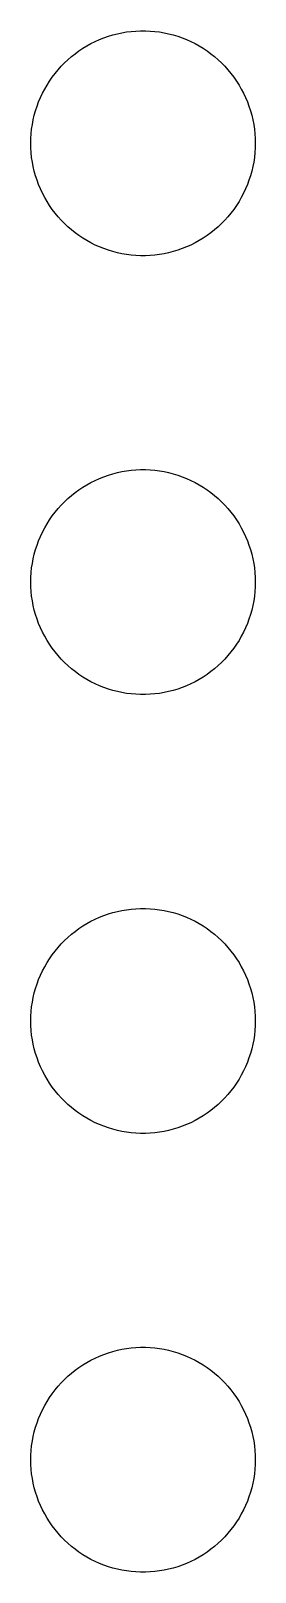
# Model space of a CAD drawing. Header units: metres. Extents: x -207 to 207, y -113 to 113.
# Drawn here: x -166.05 to -161.95, y -2.05 to 26.05 of the extents above; entities that cross this region are included whole.
import ezdxf

# ---------------------------------------------------------------- set-up
doc = ezdxf.new("R2010")
doc.units = ezdxf.units.M

msp = doc.modelspace()

# ---------------------------------------------------------------- linework, layer by layer
for p, q in [((-164.95, 25.8166), (-164.873, 25.8546)), ((-164.873, 25.8546), (-164.794, 25.8895)), ((-164.794, 25.8895), (-164.714, 25.9213)), ((-164.714, 25.9213), (-164.633, 25.9496)), ((-164.633, 25.9496), (-164.551, 25.9744)), ((-164.551, 25.9744), (-164.468, 25.9957)), ((-164.468, 25.9957), (-164.384, 26.0135)), ((-164.384, 26.0135), (-164.299, 26.0279)), ((-164.299, 26.0279), (-164.214, 26.0387)), ((-164.214, 26.0387), (-164.129, 26.0457)), ((-164.129, 26.0457), (-164.043, 26.0492)), ((-164.043, 26.0492), (-163.957, 26.0492)), ((-163.957, 26.0492), (-163.871, 26.0457)), ((-163.871, 26.0457), (-163.786, 26.0387)), ((-163.786, 26.0387), (-163.7, 26.0279)), ((-163.7, 26.0279), (-163.616, 26.0135)), ((-163.616, 26.0135), (-163.532, 25.9957)), ((-163.532, 25.9957), (-163.449, 25.9744)), ((-163.449, 25.9744), (-163.366, 25.9496)), ((-163.366, 25.9496), (-163.285, 25.9213)), ((-163.285, 25.9213), (-163.206, 25.8895)), ((-163.206, 25.8895), (-163.127, 25.8546)), ((-163.127, 25.8546), (-163.05, 25.8166)), ((-165.372, 25.5232), (-165.307, 25.5794)), ((-165.307, 25.5794), (-165.24, 25.6325)), ((-165.24, 25.6325), (-165.17, 25.6833)), ((-165.17, 25.6833), (-165.098, 25.7306)), ((-165.098, 25.7306), (-165.025, 25.7752)), ((-165.025, 25.7752), (-164.95, 25.8166)), ((-163.05, 25.8166), (-162.975, 25.7752)), ((-162.975, 25.7752), (-162.901, 25.7306)), ((-162.901, 25.7306), (-162.83, 25.6833)), ((-162.83, 25.6833), (-162.761, 25.6325)), ((-162.761, 25.6325), (-162.693, 25.5794)), ((-162.693, 25.5794), (-162.628, 25.5232)), ((-165.607, 25.2733), (-165.552, 25.3392)), ((-165.552, 25.3392), (-165.494, 25.4031)), ((-165.494, 25.4031), (-165.434, 25.4643)), ((-165.434, 25.4643), (-165.372, 25.5232)), ((-162.628, 25.5232), (-162.566, 25.4643)), ((-162.566, 25.4643), (-162.506, 25.4031)), ((-162.506, 25.4031), (-162.448, 25.3392)), ((-162.448, 25.3392), (-162.393, 25.2733)), ((-165.796, 24.9872), (-165.753, 25.0616)), ((-165.753, 25.0616), (-165.707, 25.1341)), ((-165.707, 25.1341), (-165.658, 25.2047)), ((-165.658, 25.2047), (-165.607, 25.2733)), ((-162.393, 25.2733), (-162.341, 25.2047)), ((-162.341, 25.2047), (-162.292, 25.1341)), ((-162.292, 25.1341), (-162.246, 25.0616)), ((-162.246, 25.0616), (-162.204, 24.9872)), ((-165.936, 24.6741), (-165.906, 24.7543)), ((-165.906, 24.7543), (-165.873, 24.8338)), ((-165.873, 24.8338), (-165.836, 24.9113)), ((-165.836, 24.9113), (-165.796, 24.9872)), ((-162.204, 24.9872), (-162.164, 24.9113)), ((-162.164, 24.9113), (-162.127, 24.8338)), ((-162.127, 24.8338), (-162.094, 24.7543)), ((-162.094, 24.7543), (-162.064, 24.6741)), ((-166.005, 24.426), (-165.986, 24.5097)), ((-165.986, 24.5097), (-165.962, 24.5923)), ((-165.962, 24.5923), (-165.936, 24.6741)), ((-162.064, 24.6741), (-162.037, 24.5923)), ((-162.037, 24.5923), (-162.014, 24.5097)), ((-162.014, 24.5097), (-161.995, 24.426)), ((-166.048, 24.0857), (-166.043, 24.1714)), ((-166.043, 24.1714), (-166.034, 24.2567)), ((-166.034, 24.2567), (-166.021, 24.3415)), ((-166.021, 24.3415), (-166.005, 24.426)), ((-161.995, 24.426), (-161.978, 24.3415)), ((-161.978, 24.3415), (-161.966, 24.2567)), ((-161.966, 24.2567), (-161.957, 24.1714)), ((-161.957, 24.1714), (-161.952, 24.0857)), ((-166.05, 23.9997), (-166.048, 24.0857)), ((-166.048, 23.914), (-166.05, 23.9997)), ((-166.043, 23.8284), (-166.048, 23.914)), ((-161.952, 23.914), (-161.957, 23.8284)), ((-161.952, 24.0857), (-161.95, 23.9997)), ((-161.95, 23.9997), (-161.952, 23.914)), ((-166.034, 23.7427), (-166.043, 23.8284)), ((-166.021, 23.6579), (-166.034, 23.7427)), ((-166.005, 23.5738), (-166.021, 23.6579)), ((-161.978, 23.6579), (-161.995, 23.5738)), ((-161.966, 23.7427), (-161.978, 23.6579)), ((-161.957, 23.8284), (-161.966, 23.7427)), ((-165.986, 23.49), (-166.005, 23.5738)), ((-165.962, 23.4071), (-165.986, 23.49)), ((-165.936, 23.3257), (-165.962, 23.4071)), ((-165.906, 23.2451), (-165.936, 23.3257)), ((-162.064, 23.3257), (-162.094, 23.2451)), ((-162.037, 23.4071), (-162.064, 23.3257)), ((-162.014, 23.49), (-162.037, 23.4071)), ((-161.995, 23.5738), (-162.014, 23.49)), ((-165.873, 23.166), (-165.906, 23.2451)), ((-165.836, 23.0881), (-165.873, 23.166)), ((-165.796, 23.0122), (-165.836, 23.0881)), ((-162.164, 23.0881), (-162.204, 23.0122)), ((-162.127, 23.166), (-162.164, 23.0881)), ((-162.094, 23.2451), (-162.127, 23.166)), ((-165.753, 22.9377), (-165.796, 23.0122)), ((-165.707, 22.8653), (-165.753, 22.9377)), ((-165.658, 22.7947), (-165.707, 22.8653)), ((-165.607, 22.7265), (-165.658, 22.7947)), ((-162.341, 22.7947), (-162.393, 22.7265)), ((-162.292, 22.8653), (-162.341, 22.7947)), ((-162.246, 22.9377), (-162.292, 22.8653)), ((-162.204, 23.0122), (-162.246, 22.9377)), ((-165.552, 22.6602), (-165.607, 22.7265)), ((-165.494, 22.5963), (-165.552, 22.6602)), ((-165.434, 22.5351), (-165.494, 22.5963)), ((-165.372, 22.4765), (-165.434, 22.5351)), ((-162.566, 22.5351), (-162.628, 22.4765)), ((-162.506, 22.5963), (-162.566, 22.5351)), ((-162.448, 22.6602), (-162.506, 22.5963)), ((-162.393, 22.7265), (-162.448, 22.6602)), ((-165.307, 22.4203), (-165.372, 22.4765)), ((-165.24, 22.3669), (-165.307, 22.4203)), ((-165.17, 22.3165), (-165.24, 22.3669)), ((-165.098, 22.2688), (-165.17, 22.3165)), ((-165.025, 22.2246), (-165.098, 22.2688)), ((-164.95, 22.1831), (-165.025, 22.2246)), ((-162.975, 22.2246), (-163.05, 22.1831)), ((-162.901, 22.2688), (-162.975, 22.2246)), ((-162.83, 22.3165), (-162.901, 22.2688)), ((-162.761, 22.3669), (-162.83, 22.3165)), ((-162.693, 22.4203), (-162.761, 22.3669)), ((-162.628, 22.4765), (-162.693, 22.4203)), ((-164.873, 22.1448), (-164.95, 22.1831)), ((-164.794, 22.1099), (-164.873, 22.1448)), ((-164.714, 22.0785), (-164.794, 22.1099)), ((-164.633, 22.0502), (-164.714, 22.0785)), ((-164.551, 22.0254), (-164.633, 22.0502)), ((-164.468, 22.0041), (-164.551, 22.0254)), ((-164.384, 21.9863), (-164.468, 22.0041)), ((-164.299, 21.9719), (-164.384, 21.9863)), ((-164.214, 21.9611), (-164.299, 21.9719)), ((-164.129, 21.9537), (-164.214, 21.9611)), ((-164.043, 21.9502), (-164.129, 21.9537)), ((-163.957, 21.9502), (-164.043, 21.9502)), ((-163.871, 21.9537), (-163.957, 21.9502)), ((-163.786, 21.9611), (-163.871, 21.9537)), ((-163.7, 21.9719), (-163.786, 21.9611)), ((-163.616, 21.9863), (-163.7, 21.9719)), ((-163.532, 22.0041), (-163.616, 21.9863)), ((-163.449, 22.0254), (-163.532, 22.0041)), ((-163.366, 22.0502), (-163.449, 22.0254)), ((-163.285, 22.0785), (-163.366, 22.0502)), ((-163.206, 22.1099), (-163.285, 22.0785)), ((-163.127, 22.1448), (-163.206, 22.1099)), ((-163.05, 22.1831), (-163.127, 22.1448)), ((-164.551, 17.9745), (-164.468, 17.9958)), ((-164.468, 17.9958), (-164.384, 18.0136)), ((-164.384, 18.0136), (-164.299, 18.028)), ((-164.299, 18.028), (-164.214, 18.0384)), ((-164.214, 18.0384), (-164.129, 18.0458)), ((-164.129, 18.0458), (-164.043, 18.0493)), ((-164.043, 18.0493), (-163.957, 18.0493)), ((-163.957, 18.0493), (-163.871, 18.0458)), ((-163.871, 18.0458), (-163.786, 18.0384)), ((-163.786, 18.0384), (-163.7, 18.028)), ((-163.7, 18.028), (-163.616, 18.0136)), ((-163.616, 18.0136), (-163.532, 17.9958)), ((-163.532, 17.9958), (-163.449, 17.9745)), ((-165.17, 17.683), (-165.098, 17.7307)), ((-165.098, 17.7307), (-165.025, 17.7753)), ((-165.025, 17.7753), (-164.95, 17.8164)), ((-164.95, 17.8164), (-164.873, 17.8547)), ((-164.873, 17.8547), (-164.794, 17.8896)), ((-164.794, 17.8896), (-164.714, 17.9214)), ((-164.714, 17.9214), (-164.633, 17.9493)), ((-164.633, 17.9493), (-164.551, 17.9745)), ((-163.449, 17.9745), (-163.366, 17.9493)), ((-163.366, 17.9493), (-163.285, 17.9214)), ((-163.285, 17.9214), (-163.206, 17.8896)), ((-163.206, 17.8896), (-163.127, 17.8547)), ((-163.127, 17.8547), (-163.05, 17.8164)), ((-163.05, 17.8164), (-162.975, 17.7753)), ((-162.975, 17.7753), (-162.901, 17.7307)), ((-162.901, 17.7307), (-162.83, 17.683)), ((-165.494, 17.4032), (-165.434, 17.4644)), ((-165.434, 17.4644), (-165.372, 17.5233)), ((-165.372, 17.5233), (-165.307, 17.5795)), ((-165.307, 17.5795), (-165.24, 17.6326)), ((-165.24, 17.6326), (-165.17, 17.683)), ((-162.83, 17.683), (-162.761, 17.6326)), ((-162.761, 17.6326), (-162.693, 17.5795)), ((-162.693, 17.5795), (-162.628, 17.5233)), ((-162.628, 17.5233), (-162.566, 17.4644)), ((-162.566, 17.4644), (-162.506, 17.4032)), ((-165.707, 17.1342), (-165.658, 17.2048)), ((-165.658, 17.2048), (-165.607, 17.273)), ((-165.607, 17.273), (-165.552, 17.3393)), ((-165.552, 17.3393), (-165.494, 17.4032)), ((-162.506, 17.4032), (-162.448, 17.3393)), ((-162.448, 17.3393), (-162.393, 17.273)), ((-162.393, 17.273), (-162.341, 17.2048)), ((-162.341, 17.2048), (-162.292, 17.1342)), ((-165.873, 16.8335), (-165.836, 16.9114)), ((-165.836, 16.9114), (-165.796, 16.9873)), ((-165.796, 16.9873), (-165.753, 17.0617)), ((-165.753, 17.0617), (-165.707, 17.1342)), ((-162.292, 17.1342), (-162.246, 17.0617)), ((-162.246, 17.0617), (-162.204, 16.9873)), ((-162.204, 16.9873), (-162.164, 16.9114)), ((-162.164, 16.9114), (-162.127, 16.8335)), ((-165.986, 16.5095), (-165.962, 16.5924)), ((-165.962, 16.5924), (-165.936, 16.6742)), ((-165.936, 16.6742), (-165.906, 16.7544)), ((-165.906, 16.7544), (-165.873, 16.8335)), ((-162.127, 16.8335), (-162.094, 16.7544)), ((-162.094, 16.7544), (-162.064, 16.6742)), ((-162.064, 16.6742), (-162.037, 16.5924)), ((-162.037, 16.5924), (-162.014, 16.5095)), ((-166.034, 16.2568), (-166.021, 16.3416)), ((-166.021, 16.3416), (-166.005, 16.4261)), ((-166.005, 16.4261), (-165.986, 16.5095)), ((-162.014, 16.5095), (-161.995, 16.4261)), ((-161.995, 16.4261), (-161.978, 16.3416)), ((-161.978, 16.3416), (-161.966, 16.2568)), ((-166.05, 15.9998), (-166.048, 16.0858)), ((-166.048, 16.0858), (-166.043, 16.1715)), ((-166.043, 16.1715), (-166.034, 16.2568)), ((-161.966, 16.2568), (-161.957, 16.1715)), ((-161.957, 16.1715), (-161.952, 16.0858)), ((-161.952, 16.0858), (-161.95, 15.9998)), ((-166.048, 15.9141), (-166.05, 15.9998)), ((-166.043, 15.8281), (-166.048, 15.9141)), ((-166.034, 15.7428), (-166.043, 15.8281)), ((-166.021, 15.658), (-166.034, 15.7428)), ((-161.966, 15.7428), (-161.978, 15.658)), ((-161.957, 15.8281), (-161.966, 15.7428)), ((-161.952, 15.9141), (-161.957, 15.8281)), ((-161.95, 15.9998), (-161.952, 15.9141)), ((-166.005, 15.5735), (-166.021, 15.658)), ((-165.986, 15.4901), (-166.005, 15.5735)), ((-165.962, 15.4072), (-165.986, 15.4901)), ((-162.014, 15.4901), (-162.037, 15.4072)), ((-161.995, 15.5735), (-162.014, 15.4901)), ((-161.978, 15.658), (-161.995, 15.5735)), ((-165.936, 15.3258), (-165.962, 15.4072)), ((-165.906, 15.2452), (-165.936, 15.3258)), ((-165.873, 15.1661), (-165.906, 15.2452)), ((-162.094, 15.2452), (-162.127, 15.1661)), ((-162.064, 15.3258), (-162.094, 15.2452)), ((-162.037, 15.4072), (-162.064, 15.3258)), ((-165.836, 15.0882), (-165.873, 15.1661)), ((-165.796, 15.0123), (-165.836, 15.0882)), ((-165.753, 14.9378), (-165.796, 15.0123)), ((-165.707, 14.8654), (-165.753, 14.9378)), ((-162.246, 14.9378), (-162.292, 14.8654)), ((-162.204, 15.0123), (-162.246, 14.9378)), ((-162.164, 15.0882), (-162.204, 15.0123)), ((-162.127, 15.1661), (-162.164, 15.0882)), ((-165.658, 14.7948), (-165.707, 14.8654)), ((-165.607, 14.7266), (-165.658, 14.7948)), ((-165.552, 14.6603), (-165.607, 14.7266)), ((-165.494, 14.5964), (-165.552, 14.6603)), ((-162.448, 14.6603), (-162.506, 14.5964)), ((-162.393, 14.7266), (-162.448, 14.6603)), ((-162.341, 14.7948), (-162.393, 14.7266)), ((-162.292, 14.8654), (-162.341, 14.7948)), ((-165.434, 14.5352), (-165.494, 14.5964)), ((-165.372, 14.4762), (-165.434, 14.5352)), ((-165.307, 14.4204), (-165.372, 14.4762)), ((-165.24, 14.367), (-165.307, 14.4204)), ((-165.17, 14.3166), (-165.24, 14.367)), ((-162.761, 14.367), (-162.83, 14.3166)), ((-162.693, 14.4204), (-162.761, 14.367)), ((-162.628, 14.4762), (-162.693, 14.4204)), ((-162.566, 14.5352), (-162.628, 14.4762)), ((-162.506, 14.5964), (-162.566, 14.5352)), ((-165.098, 14.2689), (-165.17, 14.3166)), ((-165.025, 14.2243), (-165.098, 14.2689)), ((-164.95, 14.1832), (-165.025, 14.2243)), ((-164.873, 14.1449), (-164.95, 14.1832)), ((-164.794, 14.11), (-164.873, 14.1449)), ((-164.714, 14.0782), (-164.794, 14.11)), ((-164.633, 14.0503), (-164.714, 14.0782)), ((-164.551, 14.0255), (-164.633, 14.0503)), ((-163.366, 14.0503), (-163.449, 14.0255)), ((-163.285, 14.0782), (-163.366, 14.0503)), ((-163.206, 14.11), (-163.285, 14.0782)), ((-163.127, 14.1449), (-163.206, 14.11)), ((-163.05, 14.1832), (-163.127, 14.1449)), ((-162.975, 14.2243), (-163.05, 14.1832)), ((-162.901, 14.2689), (-162.975, 14.2243)), ((-162.83, 14.3166), (-162.901, 14.2689)), ((-164.468, 14.0038), (-164.551, 14.0255)), ((-164.384, 13.986), (-164.468, 14.0038)), ((-164.299, 13.9716), (-164.384, 13.986)), ((-164.214, 13.9612), (-164.299, 13.9716)), ((-164.129, 13.9538), (-164.214, 13.9612)), ((-164.043, 13.9503), (-164.129, 13.9538)), ((-163.957, 13.9503), (-164.043, 13.9503)), ((-163.871, 13.9538), (-163.957, 13.9503)), ((-163.786, 13.9612), (-163.871, 13.9538)), ((-163.7, 13.9716), (-163.786, 13.9612)), ((-163.616, 13.986), (-163.7, 13.9716)), ((-163.532, 14.0038), (-163.616, 13.986)), ((-163.449, 14.0255), (-163.532, 14.0038)), ((-164.95, 9.81646), (-164.873, 9.85482)), ((-164.873, 9.85482), (-164.794, 9.88971)), ((-164.794, 9.88971), (-164.714, 9.9211)), ((-164.714, 9.9211), (-164.633, 9.94939)), ((-164.633, 9.94939), (-164.551, 9.9742)), ((-164.551, 9.9742), (-164.468, 9.99551)), ((-164.468, 9.99551), (-164.384, 10.0133)), ((-164.384, 10.0133), (-164.299, 10.0277)), ((-164.299, 10.0277), (-164.214, 10.0385)), ((-164.214, 10.0385), (-164.129, 10.0459)), ((-164.129, 10.0459), (-164.043, 10.0494)), ((-164.043, 10.0494), (-163.957, 10.0494)), ((-163.957, 10.0494), (-163.871, 10.0459)), ((-163.871, 10.0459), (-163.786, 10.0385)), ((-163.786, 10.0385), (-163.7, 10.0277)), ((-163.7, 10.0277), (-163.616, 10.0133)), ((-163.616, 10.0133), (-163.532, 9.99551)), ((-163.532, 9.99551), (-163.449, 9.9742)), ((-163.449, 9.9742), (-163.366, 9.94939)), ((-163.366, 9.94939), (-163.285, 9.9211)), ((-163.285, 9.9211), (-163.206, 9.88971)), ((-163.206, 9.88971), (-163.127, 9.85482)), ((-163.127, 9.85482), (-163.05, 9.81646)), ((-165.372, 9.52345), (-165.307, 9.57926)), ((-165.307, 9.57926), (-165.24, 9.63275)), ((-165.24, 9.63275), (-165.17, 9.68313)), ((-165.17, 9.68313), (-165.098, 9.7308)), ((-165.098, 9.7308), (-165.025, 9.77498)), ((-165.025, 9.77498), (-164.95, 9.81646)), ((-163.05, 9.81646), (-162.975, 9.77498)), ((-162.975, 9.77498), (-162.901, 9.7308)), ((-162.901, 9.7308), (-162.83, 9.68313)), ((-162.83, 9.68313), (-162.761, 9.63275)), ((-162.761, 9.63275), (-162.693, 9.57926)), ((-162.693, 9.57926), (-162.628, 9.52345)), ((-165.658, 9.20486), (-165.607, 9.27308)), ((-165.607, 9.27308), (-165.552, 9.33935)), ((-165.552, 9.33935), (-165.494, 9.4033)), ((-165.494, 9.4033), (-165.434, 9.46454)), ((-165.434, 9.46454), (-165.372, 9.52345)), ((-162.628, 9.52345), (-162.566, 9.46454)), ((-162.566, 9.46454), (-162.506, 9.4033)), ((-162.506, 9.4033), (-162.448, 9.33935)), ((-162.448, 9.33935), (-162.393, 9.27308)), ((-162.393, 9.27308), (-162.341, 9.20486)), ((-165.796, 8.98744), (-165.753, 9.06185)), ((-165.753, 9.06185), (-165.707, 9.13433)), ((-165.707, 9.13433), (-165.658, 9.20486)), ((-162.341, 9.20486), (-162.292, 9.13433)), ((-162.292, 9.13433), (-162.246, 9.06185)), ((-162.246, 9.06185), (-162.204, 8.98744)), ((-165.936, 8.67389), (-165.906, 8.7545)), ((-165.906, 8.7545), (-165.873, 8.83357)), ((-165.873, 8.83357), (-165.836, 8.91147)), ((-165.836, 8.91147), (-165.796, 8.98744)), ((-162.204, 8.98744), (-162.164, 8.91147)), ((-162.164, 8.91147), (-162.127, 8.83357)), ((-162.127, 8.83357), (-162.094, 8.7545)), ((-162.094, 8.7545), (-162.064, 8.67389)), ((-166.005, 8.42584), (-165.986, 8.50956)), ((-165.986, 8.50956), (-165.962, 8.5925)), ((-165.962, 8.5925), (-165.936, 8.67389)), ((-162.064, 8.67389), (-162.037, 8.5925)), ((-162.037, 8.5925), (-162.014, 8.50956)), ((-162.014, 8.50956), (-161.995, 8.42584)), ((-166.048, 8.08555), (-166.043, 8.17121)), ((-166.043, 8.17121), (-166.034, 8.25686)), ((-166.034, 8.25686), (-166.021, 8.34174)), ((-166.021, 8.34174), (-166.005, 8.42584)), ((-161.995, 8.42584), (-161.978, 8.34174)), ((-161.978, 8.34174), (-161.966, 8.25686)), ((-161.966, 8.25686), (-161.957, 8.17121)), ((-161.957, 8.17121), (-161.952, 8.08555)), ((-166.05, 7.9999), (-166.048, 8.08555)), ((-166.048, 7.91386), (-166.05, 7.9999)), ((-166.043, 7.8282), (-166.048, 7.91386)), ((-161.952, 7.91386), (-161.957, 7.8282)), ((-161.952, 8.08555), (-161.95, 7.9999)), ((-161.95, 7.9999), (-161.952, 7.91386)), ((-166.034, 7.74294), (-166.043, 7.8282)), ((-166.021, 7.65806), (-166.034, 7.74294)), ((-166.005, 7.57357), (-166.021, 7.65806)), ((-161.978, 7.65806), (-161.995, 7.57357)), ((-161.966, 7.74294), (-161.978, 7.65806)), ((-161.957, 7.8282), (-161.966, 7.74294)), ((-165.986, 7.48985), (-166.005, 7.57357)), ((-165.962, 7.4073), (-165.986, 7.48985)), ((-165.936, 7.32552), (-165.962, 7.4073)), ((-165.906, 7.24529), (-165.936, 7.32552)), ((-162.064, 7.32552), (-162.094, 7.24529)), ((-162.037, 7.4073), (-162.064, 7.32552)), ((-162.014, 7.48985), (-162.037, 7.4073)), ((-161.995, 7.57357), (-162.014, 7.48985)), ((-165.873, 7.16584), (-165.906, 7.24529)), ((-165.836, 7.08833), (-165.873, 7.16584)), ((-165.796, 7.01236), (-165.836, 7.08833)), ((-162.164, 7.08833), (-162.204, 7.01236)), ((-162.127, 7.16584), (-162.164, 7.08833)), ((-162.094, 7.24529), (-162.127, 7.16584)), ((-165.753, 6.93795), (-165.796, 7.01236)), ((-165.707, 6.86547), (-165.753, 6.93795)), ((-165.658, 6.79493), (-165.707, 6.86547)), ((-165.607, 6.72633), (-165.658, 6.79493)), ((-162.341, 6.79493), (-162.393, 6.72633)), ((-162.292, 6.86547), (-162.341, 6.79493)), ((-162.246, 6.93795), (-162.292, 6.86547)), ((-162.204, 7.01236), (-162.246, 6.93795)), ((-165.552, 6.66045), (-165.607, 6.72633)), ((-165.494, 6.5965), (-165.552, 6.66045)), ((-165.434, 6.53526), (-165.494, 6.5965)), ((-165.372, 6.47635), (-165.434, 6.53526)), ((-165.307, 6.42015), (-165.372, 6.47635)), ((-162.628, 6.47635), (-162.693, 6.42015)), ((-162.566, 6.53526), (-162.628, 6.47635)), ((-162.506, 6.5965), (-162.566, 6.53526)), ((-162.448, 6.66045), (-162.506, 6.5965)), ((-162.393, 6.72633), (-162.448, 6.66045)), ((-165.24, 6.36705), (-165.307, 6.42015)), ((-165.17, 6.31628), (-165.24, 6.36705)), ((-165.098, 6.269), (-165.17, 6.31628)), ((-165.025, 6.22443), (-165.098, 6.269)), ((-164.95, 6.18296), (-165.025, 6.22443)), ((-164.873, 6.14497), (-164.95, 6.18296)), ((-163.05, 6.18296), (-163.127, 6.14497)), ((-162.975, 6.22443), (-163.05, 6.18296)), ((-162.901, 6.269), (-162.975, 6.22443)), ((-162.83, 6.31628), (-162.901, 6.269)), ((-162.761, 6.36705), (-162.83, 6.31628)), ((-162.693, 6.42015), (-162.761, 6.36705)), ((-164.794, 6.11009), (-164.873, 6.14497)), ((-164.714, 6.07831), (-164.794, 6.11009)), ((-164.633, 6.05002), (-164.714, 6.07831)), ((-164.551, 6.02521), (-164.633, 6.05002)), ((-164.468, 6.0039), (-164.551, 6.02521)), ((-164.384, 5.98607), (-164.468, 6.0039)), ((-164.299, 5.97173), (-164.384, 5.98607)), ((-164.214, 5.96088), (-164.299, 5.97173)), ((-164.129, 5.9539), (-164.214, 5.96088)), ((-164.043, 5.95041), (-164.129, 5.9539)), ((-163.957, 5.95041), (-164.043, 5.95041)), ((-163.871, 5.9539), (-163.957, 5.95041)), ((-163.786, 5.96088), (-163.871, 5.9539)), ((-163.7, 5.97173), (-163.786, 5.96088)), ((-163.616, 5.98607), (-163.7, 5.97173)), ((-163.532, 6.0039), (-163.616, 5.98607)), ((-163.449, 6.02521), (-163.532, 6.0039)), ((-163.366, 6.05002), (-163.449, 6.02521)), ((-163.285, 6.07831), (-163.366, 6.05002)), ((-163.206, 6.11009), (-163.285, 6.07831)), ((-163.127, 6.14497), (-163.206, 6.11009)), ((-164.633, 1.94949), (-164.551, 1.9743)), ((-164.551, 1.9743), (-164.468, 1.99561)), ((-164.468, 1.99561), (-164.384, 2.01344)), ((-164.384, 2.01344), (-164.299, 2.02778)), ((-164.299, 2.02778), (-164.214, 2.03864)), ((-164.214, 2.03864), (-164.129, 2.04561)), ((-164.129, 2.04561), (-164.043, 2.04949)), ((-164.043, 2.04949), (-163.957, 2.04949)), ((-163.957, 2.04949), (-163.871, 2.04561)), ((-163.871, 2.04561), (-163.786, 2.03864)), ((-163.786, 2.03864), (-163.7, 2.02778)), ((-163.7, 2.02778), (-163.616, 2.01344)), ((-163.616, 2.01344), (-163.532, 1.99561)), ((-163.532, 1.99561), (-163.449, 1.9743)), ((-163.449, 1.9743), (-163.366, 1.94949)), ((-165.17, 1.68323), (-165.098, 1.73051)), ((-165.098, 1.73051), (-165.025, 1.77509)), ((-165.025, 1.77509), (-164.95, 1.81656)), ((-164.95, 1.81656), (-164.873, 1.85454)), ((-164.873, 1.85454), (-164.794, 1.88981)), ((-164.794, 1.88981), (-164.714, 1.9212)), ((-164.714, 1.9212), (-164.633, 1.94949)), ((-163.366, 1.94949), (-163.285, 1.9212)), ((-163.285, 1.9212), (-163.206, 1.88981)), ((-163.206, 1.88981), (-163.127, 1.85454)), ((-163.127, 1.85454), (-163.05, 1.81656)), ((-163.05, 1.81656), (-162.975, 1.77509)), ((-162.975, 1.77509), (-162.901, 1.73051)), ((-162.901, 1.73051), (-162.83, 1.68323)), ((-165.494, 1.40302), (-165.434, 1.46464)), ((-165.434, 1.46464), (-165.372, 1.52316)), ((-165.372, 1.52316), (-165.307, 1.57936)), ((-165.307, 1.57936), (-165.24, 1.63285)), ((-165.24, 1.63285), (-165.17, 1.68323)), ((-162.83, 1.68323), (-162.761, 1.63285)), ((-162.761, 1.63285), (-162.693, 1.57936)), ((-162.693, 1.57936), (-162.628, 1.52316)), ((-162.628, 1.52316), (-162.566, 1.46464)), ((-162.566, 1.46464), (-162.506, 1.40302)), ((-165.753, 1.06195), (-165.707, 1.13443)), ((-165.707, 1.13443), (-165.658, 1.20458)), ((-165.658, 1.20458), (-165.607, 1.27318)), ((-165.607, 1.27318), (-165.552, 1.33945)), ((-165.552, 1.33945), (-165.494, 1.40302)), ((-162.506, 1.40302), (-162.448, 1.33945)), ((-162.448, 1.33945), (-162.393, 1.27318)), ((-162.393, 1.27318), (-162.341, 1.20458)), ((-162.341, 1.20458), (-162.292, 1.13443)), ((-162.292, 1.13443), (-162.246, 1.06195)), ((-165.873, 0.83367), (-165.836, 0.91119)), ((-165.836, 0.91119), (-165.796, 0.98754)), ((-165.796, 0.98754), (-165.753, 1.06195)), ((-162.246, 1.06195), (-162.204, 0.98754)), ((-162.204, 0.98754), (-162.164, 0.91119)), ((-162.164, 0.91119), (-162.127, 0.83367)), ((-165.986, 0.50966), (-165.962, 0.59221)), ((-165.962, 0.59221), (-165.936, 0.67399)), ((-165.936, 0.67399), (-165.906, 0.7546)), ((-165.906, 0.7546), (-165.873, 0.83367)), ((-162.127, 0.83367), (-162.094, 0.7546)), ((-162.094, 0.7546), (-162.064, 0.67399)), ((-162.064, 0.67399), (-162.037, 0.59221)), ((-162.037, 0.59221), (-162.014, 0.50966)), ((-166.034, 0.25657), (-166.021, 0.34184)), ((-166.021, 0.34184), (-166.005, 0.42594)), ((-166.005, 0.42594), (-165.986, 0.50966)), ((-162.014, 0.50966), (-161.995, 0.42594)), ((-161.995, 0.42594), (-161.978, 0.34184)), ((-161.978, 0.34184), (-161.966, 0.25657)), ((-166.05, 0), (-166.048, 0.08565)), ((-166.048, -0.08565), (-166.05, 0)), ((-166.048, 0.08565), (-166.043, 0.17131)), ((-166.043, 0.17131), (-166.034, 0.25657)), ((-161.966, 0.25657), (-161.957, 0.17131)), ((-161.957, 0.17131), (-161.952, 0.08565)), ((-161.952, 0.08565), (-161.95, 0)), ((-161.95, 0), (-161.952, -0.08565)), ((-166.043, -0.17131), (-166.048, -0.08565)), ((-166.034, -0.25657), (-166.043, -0.17131)), ((-166.021, -0.34184), (-166.034, -0.25657)), ((-161.966, -0.25657), (-161.978, -0.34184)), ((-161.957, -0.17131), (-161.966, -0.25657)), ((-161.952, -0.08565), (-161.957, -0.17131)), ((-166.005, -0.42594), (-166.021, -0.34184)), ((-165.986, -0.50966), (-166.005, -0.42594)), ((-165.962, -0.59221), (-165.986, -0.50966)), ((-162.014, -0.50966), (-162.037, -0.59221)), ((-161.995, -0.42594), (-162.014, -0.50966)), ((-161.978, -0.34184), (-161.995, -0.42594)), ((-165.936, -0.67399), (-165.962, -0.59221)), ((-165.906, -0.7546), (-165.936, -0.67399)), ((-165.873, -0.83367), (-165.906, -0.7546)), ((-165.836, -0.91119), (-165.873, -0.83367)), ((-162.127, -0.83367), (-162.164, -0.91119)), ((-162.094, -0.7546), (-162.127, -0.83367)), ((-162.064, -0.67399), (-162.094, -0.7546)), ((-162.037, -0.59221), (-162.064, -0.67399)), ((-165.796, -0.98754), (-165.836, -0.91119)), ((-165.753, -1.06195), (-165.796, -0.98754)), ((-165.707, -1.13443), (-165.753, -1.06195)), ((-162.246, -1.06195), (-162.292, -1.13443)), ((-162.204, -0.98754), (-162.246, -1.06195)), ((-162.164, -0.91119), (-162.204, -0.98754)), ((-165.658, -1.20458), (-165.707, -1.13443)), ((-165.607, -1.27318), (-165.658, -1.20458)), ((-165.552, -1.33945), (-165.607, -1.27318)), ((-165.494, -1.40302), (-165.552, -1.33945)), ((-165.434, -1.46464), (-165.494, -1.40302)), ((-162.506, -1.40302), (-162.566, -1.46464)), ((-162.448, -1.33945), (-162.506, -1.40302)), ((-162.393, -1.27318), (-162.448, -1.33945)), ((-162.341, -1.20458), (-162.393, -1.27318)), ((-162.292, -1.13443), (-162.341, -1.20458)), ((-165.372, -1.52316), (-165.434, -1.46464)), ((-165.307, -1.57936), (-165.372, -1.52316)), ((-165.24, -1.63285), (-165.307, -1.57936)), ((-165.17, -1.68323), (-165.24, -1.63285)), ((-165.098, -1.73051), (-165.17, -1.68323)), ((-162.83, -1.68323), (-162.901, -1.73051)), ((-162.761, -1.63285), (-162.83, -1.68323)), ((-162.693, -1.57936), (-162.761, -1.63285)), ((-162.628, -1.52316), (-162.693, -1.57936)), ((-162.566, -1.46464), (-162.628, -1.52316)), ((-165.025, -1.77509), (-165.098, -1.73051)), ((-164.95, -1.81656), (-165.025, -1.77509)), ((-164.873, -1.85454), (-164.95, -1.81656)), ((-164.794, -1.88981), (-164.873, -1.85454)), ((-164.714, -1.9212), (-164.794, -1.88981)), ((-164.633, -1.94949), (-164.714, -1.9212)), ((-164.551, -1.9743), (-164.633, -1.94949)), ((-163.366, -1.94949), (-163.449, -1.9743)), ((-163.285, -1.9212), (-163.366, -1.94949)), ((-163.206, -1.88981), (-163.285, -1.9212)), ((-163.127, -1.85454), (-163.206, -1.88981)), ((-163.05, -1.81656), (-163.127, -1.85454)), ((-162.975, -1.77509), (-163.05, -1.81656)), ((-162.901, -1.73051), (-162.975, -1.77509)), ((-164.468, -1.99561), (-164.551, -1.9743)), ((-164.384, -2.01344), (-164.468, -1.99561)), ((-164.299, -2.02778), (-164.384, -2.01344)), ((-164.214, -2.03864), (-164.299, -2.02778)), ((-164.129, -2.04561), (-164.214, -2.03864)), ((-164.043, -2.04949), (-164.129, -2.04561)), ((-163.957, -2.04949), (-164.043, -2.04949)), ((-163.871, -2.04561), (-163.957, -2.04949)), ((-163.786, -2.03864), (-163.871, -2.04561)), ((-163.7, -2.02778), (-163.786, -2.03864)), ((-163.616, -2.01344), (-163.7, -2.02778)), ((-163.532, -1.99561), (-163.616, -2.01344)), ((-163.449, -1.9743), (-163.532, -1.99561))]:
    msp.add_line(p, q)

doc.saveas('drawing.dxf')
